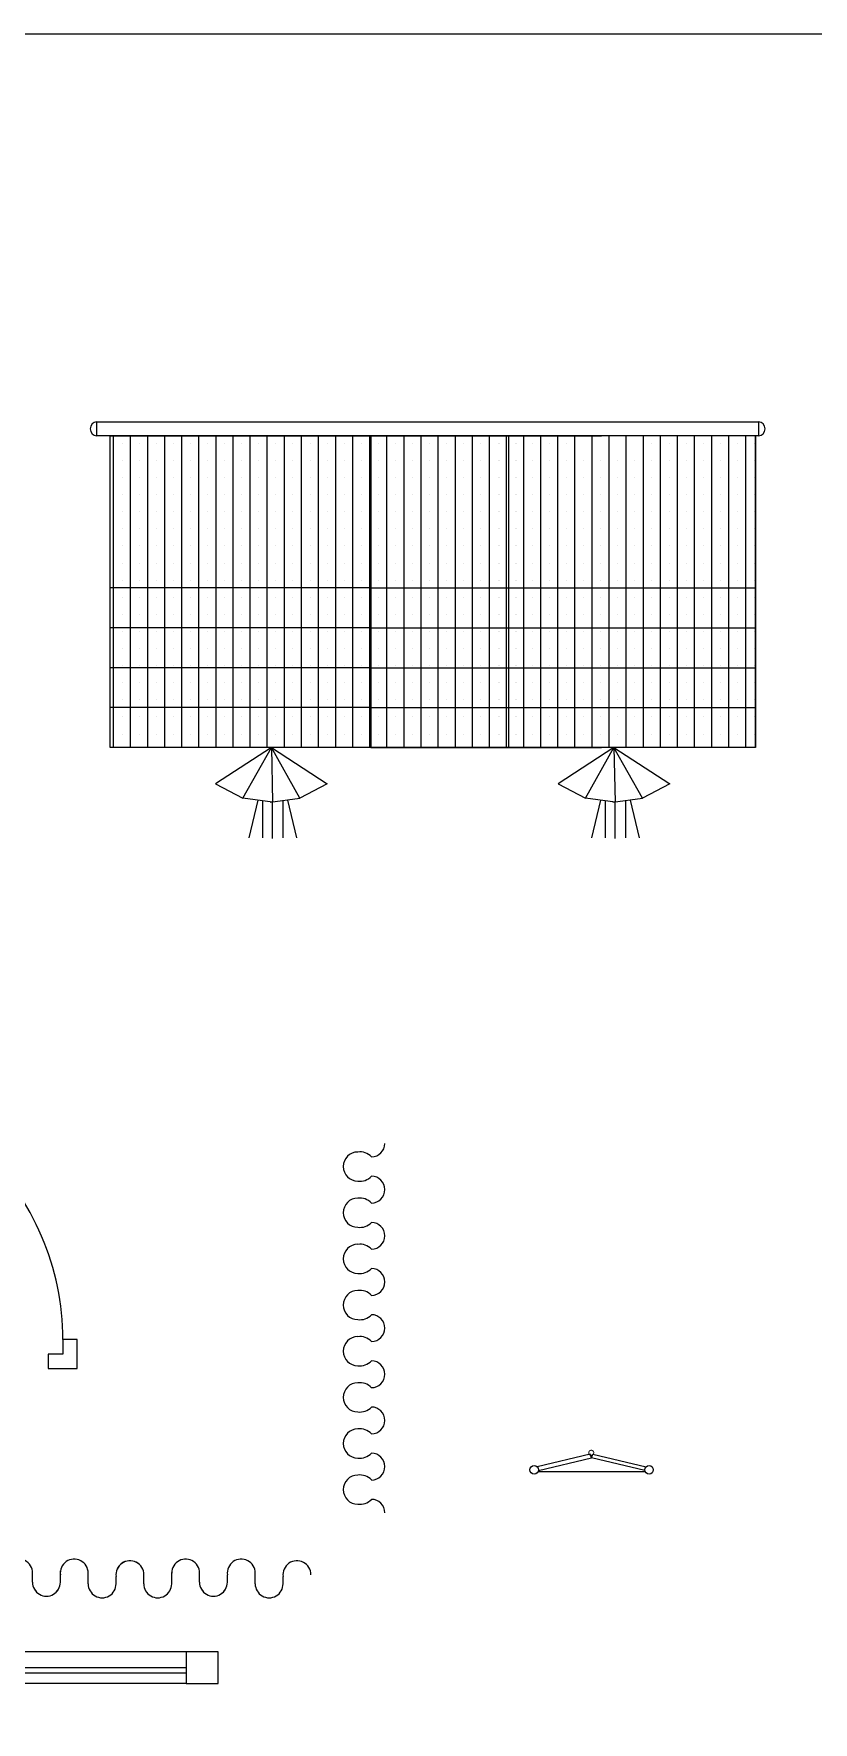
# Model space of a CAD drawing. Extents: x -42728 to 99010, y -18674 to 47645.
# Drawn here: x 41448 to 43402, y 12889 to 17122 of the extents above; entities that cross this region are included whole.
import ezdxf

# ---------------------------------------------------------------- set-up
doc = ezdxf.new("R2010")
doc.units = 0
doc.header["$LTSCALE"] = 100
doc.header["$MEASUREMENT"] = 0
doc.layers.get('0').update_dxf_attribs({"linetype": 'CONTINUOUS'})
for name, color, linetype in [('1', 1, 'CONTINUOUS'), ('2', 3, 'CONTINUOUS'), ('3', 4, 'CONTINUOUS'), ('9', 9, 'CONTINUOUS'), ('H_WALL1', 7, 'CONTINUOUS'), ('OBJ25', 2, 'CONTINUOUS'), ('PUB_TEXT', 7, 'CONTINUOUS'), ('WINDOW', 2, 'CONTINUOUS')]:
    doc.layers.add(name, color=color, linetype=linetype)

# ---------------------------------------------------------------- blocks, each defined once
blk = doc.blocks.new('A$C20C64A04')
at = {"layer": '3'}
for p, q in [((29.4, 1053), (281.8, 1192.5)), ((34.7, 1043.3), (287.1, 1182.9)), ((37.5, 1038.3), (289.9, 1177.8)), ((45.7, 1023.6), (298, 1163.1)), ((37.5, 976.4), (289.9, 836.8)), ((45.7, 991.1), (298, 851.5)), ((29.4, 961.7), (281.8, 822.1)), ((34.7, 971.3), (287.1, 831.8)), ((29.4, 650.1), (281.8, 789.6)), ((34.7, 640.4), (287.1, 780)), ((37.5, 635.4), (289.9, 774.9)), ((45.7, 620.7), (298, 760.2)), ((29.4, 558.7), (281.8, 419.2)), ((34.7, 568.4), (287.1, 428.8)), ((37.5, 573.4), (289.9, 433.9)), ((45.7, 588.1), (298, 448.6)), ((29.4, 247.1), (281.8, 386.7)), ((34.7, 237.5), (287.1, 377)), ((37.5, 232.4), (289.9, 372)), ((45.7, 217.7), (298, 357.3)), ((37.5, 170.5), (289.9, 31)), ((45.7, 185.2), (298, 45.7)), ((29.4, 155.8), (281.8, 16.3)), ((34.7, 165.4), (287.1, 25.9))]:
    blk.add_line(p, q, dxfattribs=at)
for points in [[(281.8, 1192.5), (298, 1163.1), (327.4, 1179.4), (311.2, 1208.8)], [(0, 1036.7), (16.3, 1007.3), (45.7, 1023.6), (29.4, 1053)], [(0, 977.9), (16.3, 1007.3), (45.7, 991.1), (29.4, 961.7)], [(281.8, 822.1), (298, 851.5), (327.4, 835.3), (311.2, 805.9)], [(281.8, 789.6), (298, 760.2), (327.4, 776.5), (311.2, 805.9)], [(0, 633.8), (16.3, 604.4), (45.7, 620.7), (29.4, 650.1)], [(0, 575), (16.3, 604.4), (45.7, 588.1), (29.4, 558.7)], [(281.8, 419.2), (298, 448.6), (327.4, 432.3), (311.2, 402.9)], [(281.8, 386.7), (298, 357.3), (327.4, 373.5), (311.2, 402.9)], [(0, 230.9), (16.3, 201.5), (45.7, 217.7), (29.4, 247.1)], [(0, 172.1), (16.3, 201.5), (45.7, 185.2), (29.4, 155.8)], [(281.8, 16.3), (298, 45.7), (327.4, 29.4), (311.2, 0)]]:
    blk.add_lwpolyline(points, close=True, dxfattribs=at)
at = {"layer": 'H_WALL1'}
for p, q in [((327.4, 1179.4), (311.2, 1208.8)), ((327.4, 835.3), (311.2, 805.9)), ((327.4, 776.5), (311.2, 805.9)), ((327.4, 432.3), (311.2, 402.9)), ((327.4, 373.5), (311.2, 402.9)), ((327.4, 29.4), (311.2, 0))]:
    blk.add_line(p, q, dxfattribs=at)
blk = doc.blocks.new('A$C5FB31CC2')
at = {"layer": '1'}
blk.add_blockref('A$C20C64A04', (0, 0), dxfattribs=at)
blk = doc.blocks.new('CL03')
at = {"color": 4}
for points, format in [([(-88.4, 101.2, -0.228467), (0, 57.5, 0.236796), (86.3, 16.6, 0.247264), (168.3, 62.1, -0.250079), (249.7, 106.8, -0.251736), (333.3, 63.1, 0.242822), (418.8, 16.6, 0.239006), (511.2, 60.9, -0.234363), (604.8, 106.8, -0.25209), (709.2, 50, 0.306121), (802, 11, 0.09103), (863.7, 35.4, -0.05718), (919, 61.8, -0.064949)], "xyb"), ([(-88.4, 43.7, -0.228467), (0, 0, 0.236796), (86.3, -40.9, 0.247264), (168.3, 4.6, -0.250079), (249.7, 49.3, -0.251736), (333.3, 5.6, 0.242822), (418.8, -40.9, 0.239006), (511.2, 3.4, -0.234363), (604.8, 49.3, -0.25209), (709.2, -7.5, 0.306121), (802, -46.6, 0.09103), (863.7, -22.1, -0.05718), (919, 4.3, -0.064949)], "xyb"), ([(919, 61.8, 0, 0, 0), (1090, 61.8, 0, 15, 0), (1034.8, 61.8, 15, 15, 0)], "xyseb"), ([(919, 4.3, 0, 0, 0), (1090, 4.3, 0, 15, 0), (1034.8, 4.3, 15, 15, 0)], "xyseb")]:
    blk.add_lwpolyline(points, format=format, dxfattribs=at)
blk = doc.blocks.new('A$C71B45F58')
at = {"layer": 'WINDOW', "color": 3, "xscale": -1}
blk.add_blockref('CL03', (1090, 46.6), dxfattribs=at)
blk = doc.blocks.new('A$C365F1C98')
at = {"layer": '3'}
blk.add_blockref('A$C71B45F58', (0, 0), dxfattribs=at)
blk = doc.blocks.new('M_A24LXR')
for p, q in [((-0.4552, 0.071), (-0.4552, 0.8883)), ((-0.4552, 0.8883), (-0.4098, 0.8883)), ((-0.4098, 0.8883), (-0.4098, 0.071)), ((-0.4552, 0.7975), (-0.4098, 0.7975)), ((-0.4936, 0.7527), (-0.4936, 0.578)), ((-0.3714, 0.7527), (-0.3714, 0.578)), ((-0.4552, 0.7067), (-0.4098, 0.7067)), ((-0.4552, 0.6159), (-0.4098, 0.6159)), ((-0.4552, 0.5251), (-0.4098, 0.5251)), ((-0.4552, 0.4343), (-0.4098, 0.4343)), ((-0.4552, 0.3435), (-0.4098, 0.3435)), ((-0.4552, 0.2527), (-0.4098, 0.2527)), ((-0.4552, 0.1619), (-0.4098, 0.1619)), ((-0.5006, 0.071), (-0.4552, 0.071)), ((-0.5006, -0.0198), (-0.5006, 0.071)), ((-0.4098, 0.071), (-0.4552, 0.071)), ((-0.4552, 0.071), (-0.4552, 0.0256)), ((0.4982, 0.071), (0.4528, 0.071)), ((0.4528, 0.071), (0.4528, 0.0256)), ((0.4982, -0.0198), (0.4982, 0.071)), ((-0.4552, 0.0256), (-0.4098, 0.0256)), ((-0.4098, 0.0256), (-0.4098, -0.0198)), ((0.4528, 0.0256), (0.4074, 0.0256)), ((0.4074, 0.0256), (0.4074, -0.0198)), ((-0.5006, -0.0198), (-0.5006, -0.0198)), ((-0.4098, -0.0198), (-0.5006, -0.0198)), ((0.4074, -0.0198), (0.4982, -0.0198)), ((0.4982, -0.0198), (0.4982, -0.0198))]:
    blk.add_line(p, q)
blk.add_arc((-0.3644, 0.0723), 0.8172, 359.9115, 93.1848)
blk = doc.blocks.new('A$C08890BB8')
at = {"layer": '2'}
for centre, radius, start, end in [((36.5, 867.9), 36.5, 90, 180), ((41.8, 864.8), 39.9, 43.3218, 97.6086), ((70.8, 925.8), 33.6, 270, 0), ((36.5, 867.9), 36.5, 180, 270), ((41.8, 871), 39.9, 262.3914, 316.6782), ((70.8, 810.1), 33.6, 0, 90), ((70.8, 810.1), 33.6, 270, 0), ((36.5, 752.2), 36.5, 90, 180), ((41.8, 749.1), 39.9, 43.3218, 97.6086), ((36.5, 752.2), 36.5, 180, 270), ((41.8, 755.3), 39.9, 262.3914, 316.6782), ((70.8, 694.3), 33.6, 0, 90), ((70.8, 694.3), 33.6, 270, 0), ((36.5, 636.5), 36.5, 90, 180), ((36.5, 636.5), 36.5, 180, 270), ((41.8, 633.4), 39.9, 43.3218, 97.6086), ((41.8, 639.6), 39.9, 262.3914, 316.6782), ((70.8, 578.6), 33.6, 0, 90), ((36.5, 520.7), 36.5, 90, 180), ((41.8, 517.7), 39.9, 43.3218, 97.6086), ((70.8, 578.6), 33.6, 270, 0), ((36.5, 520.7), 36.5, 180, 270), ((41.8, 523.8), 39.9, 262.3914, 316.6782), ((70.8, 462.9), 33.6, 0, 90), ((36.5, 405), 36.5, 90, 180), ((41.8, 401.9), 39.9, 43.3218, 97.6086), ((70.8, 462.9), 33.6, 270, 0), ((36.5, 405), 36.5, 180, 270), ((41.8, 408.1), 39.9, 262.3914, 316.6782), ((70.8, 347.2), 33.6, 0, 90), ((70.8, 347.2), 33.6, 270, 0), ((36.5, 289.3), 36.5, 90, 180), ((41.8, 286.2), 39.9, 43.3218, 97.6086), ((36.5, 289.3), 36.5, 180, 270), ((41.8, 292.4), 39.9, 262.3914, 316.6782), ((70.8, 231.4), 33.6, 0, 90), ((70.8, 231.4), 33.6, 270, 0), ((36.5, 173.6), 36.5, 90, 180), ((36.5, 173.6), 36.5, 180, 270), ((41.8, 170.5), 39.9, 43.3218, 97.6086), ((41.8, 176.7), 39.9, 262.3914, 316.6782), ((70.8, 115.7), 33.6, 0, 90), ((36.5, 57.9), 36.5, 90, 180), ((41.8, 54.8), 39.9, 43.3218, 97.6086), ((70.8, 115.7), 33.6, 270, 0), ((36.5, 57.9), 36.5, 180, 270), ((41.8, 61), 39.9, 262.3914, 316.6782), ((70.8, 0), 33.6, 0, 90)]:
    blk.add_arc(centre, radius, start, end, dxfattribs=at)
blk = doc.blocks.new('A$C38BB38B4')
at = {"layer": '1'}
blk.add_blockref('A$C08890BB8', (0, 0), dxfattribs=at)
blk = doc.blocks.new('M01')
at = {"layer": '3'}
for p, q in [((80, 0), (766.6, 0)), ((3120.5, 0), (2433.9, 0)), ((80, -40), (766.6, -40)), ((3120.5, -40), (2433.9, -40)), ((80, -53.8), (766.6, -53.8)), ((80, -80), (766.6, -80)), ((3120.5, -53.8), (2433.9, -53.8)), ((3120.5, -80), (2433.9, -80)), ((849.2, -96.7), (1535.7, -96.7)), ((2367.5, -96.7), (1680.9, -96.7)), ((849.2, -136.7), (1535.7, -136.7)), ((849.2, -150.5), (1535.7, -150.5)), ((2367.5, -136.7), (1680.9, -136.7)), ((2367.5, -150.5), (1680.9, -150.5)), ((849.2, -176.7), (1535.7, -176.7)), ((2367.5, -176.7), (1680.9, -176.7))]:
    blk.add_line(p, q, dxfattribs=at)
for points in [[(0, -80), (0, 0), (80, 0), (80, -80)], [(766.6, -80), (766.6, 0), (846.6, 0), (846.6, -80)], [(2433.9, -80), (2433.9, 0), (2353.9, 0), (2353.9, -80)], [(3200.5, -80), (3200.5, 0), (3120.5, 0), (3120.5, -80)], [(769.2, -176.7), (769.2, -96.7), (849.2, -96.7), (849.2, -176.7)], [(1535.7, -176.7), (1535.7, -96.7), (1615.7, -96.7), (1615.7, -176.7)], [(1680.9, -176.7), (1680.9, -96.7), (1600.9, -96.7), (1600.9, -176.7)], [(2447.5, -176.7), (2447.5, -96.7), (2367.5, -96.7), (2367.5, -176.7)]]:
    blk.add_lwpolyline(points, close=True, dxfattribs=at)
at = {"layer": 'H_WALL1'}
for p, q in [((846.6, 0), (846.6, -80)), ((2353.9, 0), (2353.9, -80)), ((1600.9, -96.7), (1600.9, -176.7)), ((1615.7, -96.7), (1615.7, -176.7))]:
    blk.add_line(p, q, dxfattribs=at)
blk = doc.blocks.new('A$C470D3027')
at = {"layer": '1'}
blk.add_blockref('M01', (0, 176.7), dxfattribs=at)
blk = doc.blocks.new('WA')
at = {"layer": 'OBJ25'}
for p, q in [((69.7, 0.9), (69.7, 22.8)), ((69.7, 0.9), (69.7, 22.8)), ((70, 0), (70, 18.3)), ((70, 0), (70, 18.3)), ((139.4, 0), (139.4, 18.3)), ((139.4, 0), (139.4, 18.3)), ((139.7, 0.9), (139.7, 22.8)), ((139.7, 0.9), (139.7, 22.8)), ((209.4, 0), (209.4, 28.8)), ((209.4, 0), (209.4, 28.8)), ((279.1, 4.2), (279.1, 22.4)), ((279.1, 4.2), (279.1, 22.4)), ((349.1, 4.1), (349.1, 32.9)), ((349.1, 4.1), (349.1, 32.9)), ((349.1, 4.2), (349.1, 22.4)), ((349.1, 4.2), (349.1, 22.4)), ((418.8, 0), (418.8, 28.8)), ((418.8, 0), (418.8, 28.8)), ((488.8, 0), (488.8, 18.3)), ((488.8, 0), (488.8, 18.3)), ((558.2, 0), (558.2, 18.3)), ((558.2, 0), (558.2, 18.3)), ((628.2, 0), (628.2, 28.8)), ((628.2, 0), (628.2, 28.8)), ((697.9, 4.1), (697.9, 32.9)), ((697.9, 4.1), (697.9, 32.9)), ((697.9, 4.2), (697.9, 22.4)), ((697.9, 4.2), (697.9, 22.4)), ((767.9, 4.2), (767.9, 22.4)), ((767.9, 4.2), (767.9, 22.4)), ((837.6, 0), (837.6, 28.8)), ((837.6, 0), (837.6, 28.8)), ((907.3, 0.9), (907.3, 22.8)), ((907.3, 0.9), (907.3, 22.8)), ((907.6, 0), (907.6, 18.3)), ((907.6, 0), (907.6, 18.3)), ((977, 0), (977, 18.3)), ((977, 0), (977, 18.3)), ((977.3, 0.9), (977.3, 22.8)), ((977.3, 0.9), (977.3, 22.8)), ((1047, 0), (1047, 28.8)), ((1047, 0), (1047, 28.8)), ((1116.7, 4.2), (1116.7, 22.4)), ((1116.7, 4.2), (1116.7, 22.4)), ((1186.7, 4.1), (1186.7, 32.9)), ((1186.7, 4.1), (1186.7, 32.9)), ((1186.7, 4.2), (1186.7, 22.4)), ((1186.7, 4.2), (1186.7, 22.4)), ((1256.3, 0), (1256.3, 28.8)), ((1256.3, 0), (1256.3, 28.8)), ((1326.3, 0), (1326.3, 18.3)), ((1326.3, 0), (1326.3, 18.3)), ((1395.7, 0), (1395.7, 18.3)), ((1395.7, 0), (1395.7, 18.3)), ((1465.7, 0), (1465.7, 28.8)), ((1465.7, 0), (1465.7, 28.8)), ((1535.4, 4.1), (1535.4, 32.9)), ((1535.4, 4.1), (1535.4, 32.9)), ((1535.4, 4.2), (1535.4, 22.4)), ((1535.4, 4.2), (1535.4, 22.4)), ((1605.4, 4.2), (1605.4, 22.4)), ((1605.4, 4.2), (1605.4, 22.4)), ((1675.1, 0), (1675.1, 28.8)), ((1675.1, 0), (1675.1, 28.8)), ((1744.8, 0.9), (1744.8, 22.8)), ((1744.8, 0.9), (1744.8, 22.8)), ((1745.1, 0), (1745.1, 18.3)), ((1745.1, 0), (1745.1, 18.3)), ((1814.5, 0), (1814.5, 18.3)), ((1814.5, 0), (1814.5, 18.3)), ((1814.8, 0.9), (1814.8, 22.8)), ((1814.8, 0.9), (1814.8, 22.8)), ((1884.5, 0), (1884.5, 28.8)), ((1884.5, 0), (1884.5, 28.8)), ((1954.2, 4.2), (1954.2, 22.4)), ((1954.2, 4.2), (1954.2, 22.4)), ((2024.2, 4.1), (2024.2, 32.9)), ((2024.2, 4.1), (2024.2, 32.9)), ((2024.2, 4.2), (2024.2, 22.4)), ((2024.2, 4.2), (2024.2, 22.4)), ((2093.9, 0), (2093.9, 28.8)), ((2093.9, 0), (2093.9, 28.8)), ((2163.9, 0), (2163.9, 18.3)), ((2163.9, 0), (2163.9, 18.3)), ((2233.3, 0), (2233.3, 18.3)), ((2233.3, 0), (2233.3, 18.3)), ((2303.3, 0), (2303.3, 28.8)), ((2303.3, 0), (2303.3, 28.8)), ((2373, 4.1), (2373, 32.9)), ((2373, 4.1), (2373, 32.9)), ((2373, 4.2), (2373, 22.4)), ((2373, 4.2), (2373, 22.4)), ((2443, 4.2), (2443, 22.4)), ((2443, 4.2), (2443, 22.4)), ((2512.7, 0), (2512.7, 28.8)), ((2512.7, 0), (2512.7, 28.8)), ((2582.7, 0), (2582.7, 18.3)), ((2582.7, 0), (2582.7, 18.3))]:
    blk.add_line(p, q, dxfattribs=at)
for centre, start, end in [((104.7, 22.8), 352.5098, 180.0762), ((104.7, 22.8), 359.9238, 187.4902), ((104.7, 22.8), 352.5098, 180.0762), ((104.7, 22.8), 359.9238, 187.4902), ((244.4, 26.9), 352.5098, 180.0762), ((244.4, 26.9), 352.5098, 180.0762), ((383.8, 26.9), 359.9238, 187.4902), ((383.8, 26.9), 359.9238, 187.4902), ((523.5, 22.8), 359.9238, 187.4902), ((523.5, 22.8), 352.5098, 180.0762), ((523.5, 22.8), 359.9238, 187.4902), ((523.5, 22.8), 352.5098, 180.0762), ((663.2, 26.9), 352.5098, 180.0762), ((663.2, 26.9), 352.5098, 180.0762), ((802.6, 26.9), 359.9238, 187.4902), ((802.6, 26.9), 359.9238, 187.4902), ((942.3, 22.8), 352.5098, 180.0762), ((942.3, 22.8), 359.9238, 187.4902), ((942.3, 22.8), 352.5098, 180.0762), ((942.3, 22.8), 359.9238, 187.4902), ((1081.9, 26.9), 352.5098, 180.0762), ((1081.9, 26.9), 352.5098, 180.0762), ((1221.4, 26.9), 359.9238, 187.4902), ((1221.4, 26.9), 359.9238, 187.4902), ((1361, 22.8), 359.9238, 187.4902), ((1361, 22.8), 352.5098, 180.0762), ((1361, 22.8), 359.9238, 187.4902), ((1361, 22.8), 352.5098, 180.0762), ((1500.7, 26.9), 352.5098, 180.0762), ((1500.7, 26.9), 352.5098, 180.0762), ((1640.1, 26.9), 359.9238, 187.4902), ((1640.1, 26.9), 359.9238, 187.4902), ((1779.8, 22.8), 352.5098, 180.0762), ((1779.8, 22.8), 359.9238, 187.4902), ((1779.8, 22.8), 352.5098, 180.0762), ((1779.8, 22.8), 359.9238, 187.4902), ((1919.5, 26.9), 352.5098, 180.0762), ((1919.5, 26.9), 352.5098, 180.0762), ((2058.9, 26.9), 359.9238, 187.4902), ((2058.9, 26.9), 359.9238, 187.4902), ((2198.6, 22.8), 359.9238, 187.4902), ((2198.6, 22.8), 352.5098, 180.0762), ((2198.6, 22.8), 359.9238, 187.4902), ((2198.6, 22.8), 352.5098, 180.0762), ((2338.3, 26.9), 352.5098, 180.0762), ((2338.3, 26.9), 352.5098, 180.0762), ((2477.7, 26.9), 359.9238, 187.4902), ((2477.7, 26.9), 359.9238, 187.4902), ((2617.4, 22.8), 359.9238, 187.4902), ((2617.4, 22.8), 359.9238, 187.4902), ((35, 0), 179.9997, 0.0716), ((35, 0), 179.9997, 0.0716), ((174.4, 0), 179.9284, 0.0003), ((174.4, 0), 179.9284, 0.0003), ((314.1, 4.1), 179.9284, 0.0003), ((314.1, 4.1), 179.9997, 0.0716), ((314.1, 4.1), 179.9284, 0.0003), ((314.1, 4.1), 179.9997, 0.0716), ((453.8, 0), 179.9997, 0.0716), ((453.8, 0), 179.9997, 0.0716), ((593.2, 0), 179.9284, 0.0003), ((593.2, 0), 179.9284, 0.0003), ((732.9, 4.1), 179.9284, 0.0003), ((732.9, 4.1), 179.9997, 0.0716), ((732.9, 4.1), 179.9284, 0.0003), ((732.9, 4.1), 179.9997, 0.0716), ((872.6, 0), 179.9997, 0.0716), ((872.6, 0), 179.9997, 0.0716), ((1012, 0), 179.9284, 0.0003), ((1012, 0), 179.9284, 0.0003), ((1151.7, 4.1), 179.9284, 0.0003), ((1151.7, 4.1), 179.9997, 0.0716), ((1151.7, 4.1), 179.9284, 0.0003), ((1151.7, 4.1), 179.9997, 0.0716), ((1291.3, 0), 179.9997, 0.0716), ((1291.3, 0), 179.9997, 0.0716), ((1430.7, 0), 179.9284, 0.0003), ((1430.7, 0), 179.9284, 0.0003), ((1570.4, 4.1), 179.9284, 0.0003), ((1570.4, 4.1), 179.9997, 0.0716), ((1570.4, 4.1), 179.9284, 0.0003), ((1570.4, 4.1), 179.9997, 0.0716), ((1710.1, 0), 179.9997, 0.0716), ((1710.1, 0), 179.9997, 0.0716), ((1849.5, 0), 179.9284, 0.0003), ((1849.5, 0), 179.9284, 0.0003), ((1989.2, 4.1), 179.9284, 0.0003), ((1989.2, 4.1), 179.9997, 0.0716), ((1989.2, 4.1), 179.9284, 0.0003), ((1989.2, 4.1), 179.9997, 0.0716), ((2128.9, 0), 179.9997, 0.0716), ((2128.9, 0), 179.9997, 0.0716), ((2268.3, 0), 179.9284, 0.0003), ((2268.3, 0), 179.9284, 0.0003), ((2408, 4.1), 179.9284, 0.0003), ((2408, 4.1), 179.9997, 0.0716), ((2408, 4.1), 179.9284, 0.0003), ((2408, 4.1), 179.9997, 0.0716), ((2547.7, 0), 179.9997, 0.0716), ((2547.7, 0), 179.9997, 0.0716)]:
    blk.add_arc(centre, 35, start, end, dxfattribs=at)
blk = doc.blocks.new('A$C1F2E2290')
blk.add_blockref('WA', (0, 35))
blk = doc.blocks.new('A$C69A378B2')
at = {"layer": '3'}
for p, q in [((766.6, 80), (80, 80)), ((80, 0), (80, 80)), ((800, 80), (800, 0)), ((720, 40), (80, 40)), ((720, 26.2), (80, 26.2)), ((766.6, 0), (80, 0))]:
    blk.add_line(p, q, dxfattribs=at)
for points in [[(80, 0), (80, 80), (0, 80), (0, 0)], [(800, 0), (800, 80), (720, 80), (720, 0)]]:
    blk.add_lwpolyline(points, close=True, dxfattribs=at)
blk = doc.blocks.new('A$C7E8B5461')
at = {"layer": '9'}
for p in [(690, 90), (0, 0)]:
    blk.add_blockref('A$C69A378B2', p, dxfattribs=at)
blk = doc.blocks.new('A$C12A01FCE')
at = {"layer": '1', "color": 4}
blk.add_line((20.4, 6.3), (288.9, 6.3), dxfattribs=at)
for points in [[(21.2, 8.8), (154.7, 40.5), (151.2, 49.9), (18.2, 18.3)], [(288.1, 8.8), (154.7, 40.5), (158.1, 49.9), (291.1, 18.3)]]:
    blk.add_lwpolyline(points, dxfattribs=at)
at = {"layer": '1', "color": 4, "const_width": 2.5}
blk.add_lwpolyline([(147.5, 53.3, 1), (160, 53.3, 1)], format="xyb", close=True, dxfattribs=at)
at = {"layer": '1', "color": 4}
for centre in [(10.7, 10.7), (298.6, 10.7)]:
    blk.add_circle(centre, 10.7, dxfattribs=at)
blk = doc.blocks.new('A$C43FA19C1')
at = {"layer": 'PUB_TEXT', "color": 3}
for name, p in [('A$C7E8B5461', (875.5, 552.8)), ('A$C12A01FCE', (3982.5, 622.3))]:
    blk.add_blockref(name, p, dxfattribs=at)
at = {"layer": 'WINDOW', "color": 3}
for name, p in [('A$C365F1C98', (1152.6, 1866.6)), ('A$C5FB31CC2', (418.5, 680.8)), ('A$C38BB38B4', (3514.3, 525.2)), ('A$C1F2E2290', (780.8, 312)), ('A$C470D3027', (0, 0))]:
    blk.add_blockref(name, p, dxfattribs=at)
at = {"layer": 'WINDOW', "rotation": 180}
for p, xscale, yscale, zscale in [((2448.7, 902.5), -800.1504000000001, -800.1504000000001, 800.1504000000001), ((1448.7, 900.5), -699.5011890250139, -699.5011890250139, 699.5011890250139)]:
    blk.add_blockref('M_A24LXR', p, dxfattribs=dict(at, xscale=xscale, yscale=yscale, zscale=zscale))
blk = doc.blocks.new('A$C65FC6DEF')
for p, q in [((50.3, 228), (50.3, 1009)), ((50.3, 228), (50.3, 1009)), ((50.3, 1009), (1282.6, 1009)), ((703.4, 1009), (703.4, 228)), ((1049.4, 1009), (1049.4, 228)), ((1668.4, 228), (1668.4, 1009)), ((1668.4, 1009), (1668.4, 228)), ((703.4, 628), (50.3, 628)), ((703.4, 628), (1668.4, 628)), ((703.4, 528), (50.3, 528)), ((703.4, 528), (1668.4, 528)), ((703.4, 428), (50.3, 428)), ((703.4, 428), (1668.4, 428)), ((703.4, 328), (50.3, 328)), ((703.4, 328), (1668.4, 328)), ((1668.4, 228), (50.3, 228)), ((703.4, 228), (50.3, 228)), ((454.3, 228), (314, 136.7)), ((382.5, 100.9), (454.3, 228)), ((454.3, 228), (594.5, 136.7)), ((526, 100.9), (454.3, 228)), ((454.3, 228), (457, 91.1)), ((703.4, 228), (1282.6, 228)), ((1313.5, 228), (1173.3, 136.7)), ((1241.8, 100.9), (1313.5, 228)), ((1313.5, 228), (1316.2, 91.1)), ((1385.3, 100.9), (1313.5, 228)), ((1313.5, 228), (1453.7, 136.7)), ((314, 136.7), (382.5, 100.9)), ((594.5, 136.7), (526, 100.9)), ((1173.3, 136.7), (1241.8, 100.9)), ((1453.7, 136.7), (1385.3, 100.9)), ((457, 91.1), (382.5, 100.9)), ((420.8, 95.5), (397.5, 1.5)), ((432.3, 93.3), (432.3, 1.5)), ((451.5, 91.1), (526, 100.9)), ((456.7, 91.8), (456.6, 0)), ((483, 93.3), (483, 1.5)), ((494.5, 95.5), (517.8, 1.5)), ((1316.2, 91.1), (1241.8, 100.9)), ((1280, 95.5), (1256.8, 1.5)), ((1291.6, 93.3), (1291.5, 1.5)), ((1310.8, 91.1), (1385.3, 100.9)), ((1315.9, 91.8), (1315.9, 0)), ((1342.2, 93.3), (1342.3, 1.5)), ((1353.8, 95.5), (1377, 1.5))]:
    blk.add_line(p, q)
at = {"color": 6}
for p, q in [((58.5, 228), (58.5, 1009)), ((79.9, 990.3), (79.9, 990.3)), ((101.3, 228), (101.3, 1009)), ((122.7, 990.3), (122.7, 990.3)), ((144.2, 228), (144.2, 1009)), ((165.6, 990.3), (165.6, 990.3)), ((187, 228), (187, 1009)), ((208.5, 990.3), (208.5, 990.3)), ((229.9, 228), (229.9, 1009)), ((251.3, 990.3), (251.3, 990.3)), ((272.8, 228), (272.8, 1009)), ((294.2, 990.3), (294.2, 990.3)), ((315.6, 228), (315.6, 1009)), ((337.1, 990.3), (337.1, 990.3)), ((358.5, 228), (358.5, 1009)), ((379.9, 990.3), (379.9, 990.3)), ((401.4, 228), (401.4, 1009)), ((422.8, 990.3), (422.8, 990.3)), ((444.2, 228), (444.2, 1009)), ((465.6, 990.3), (465.6, 990.3)), ((487.1, 228), (487.1, 1009)), ((508.5, 990.3), (508.5, 990.3)), ((529.9, 228), (529.9, 1009)), ((551.4, 990.3), (551.4, 990.3)), ((572.8, 228), (572.8, 1009)), ((594.2, 990.3), (594.2, 990.3)), ((615.7, 228), (615.7, 1009)), ((637.1, 990.3), (637.1, 990.3)), ((658.5, 228), (658.5, 1009)), ((680, 990.3), (680, 990.3)), ((701.4, 228), (701.4, 1009)), ((722.8, 990.3), (722.8, 990.3)), ((744.3, 228), (744.3, 1009)), ((765.7, 990.3), (765.7, 990.3)), ((787.1, 228), (787.1, 1009)), ((808.5, 990.3), (808.5, 990.3)), ((830, 228), (830, 1009)), ((851.4, 990.3), (851.4, 990.3)), ((872.8, 228), (872.8, 1009)), ((894.3, 990.3), (894.3, 990.3)), ((915.7, 228), (915.7, 1009)), ((937.1, 990.3), (937.1, 990.3)), ((958.6, 228), (958.6, 1009)), ((980, 990.3), (980, 990.3)), ((1001.4, 228), (1001.4, 1009)), ((1022.9, 990.3), (1022.9, 990.3)), ((1025.9, 990.3), (1025.9, 990.3)), ((1044.3, 228), (1044.3, 1009)), ((1065.7, 990.3), (1065.7, 990.3)), ((1068.8, 990.3), (1068.8, 990.3)), ((1087.2, 228), (1087.2, 1009)), ((1108.6, 990.3), (1108.6, 990.3)), ((1130, 228), (1130, 1009)), ((1151.4, 990.3), (1151.4, 990.3)), ((1172.9, 228), (1172.9, 1009)), ((1194.3, 990.3), (1194.3, 990.3)), ((1215.7, 228), (1215.7, 1009)), ((1258.6, 228), (1258.6, 1009)), ((1301.5, 228), (1301.5, 1009)), ((1344.3, 228), (1344.3, 1009)), ((1387.2, 228), (1387.2, 1009)), ((1408.6, 990.3), (1408.6, 990.3)), ((1430.1, 228), (1430.1, 1009)), ((1451.5, 990.3), (1451.5, 990.3)), ((1472.9, 228), (1472.9, 1009)), ((1494.3, 990.3), (1494.3, 990.3)), ((1515.8, 228), (1515.8, 1009)), ((1537.2, 990.3), (1537.2, 990.3)), ((1558.6, 228), (1558.6, 1009)), ((1580.1, 990.3), (1580.1, 990.3)), ((1601.5, 228), (1601.5, 1009)), ((1622.9, 990.3), (1622.9, 990.3)), ((1644.4, 228), (1644.4, 1009)), ((1665.8, 990.3), (1665.8, 990.3)), ((79.9, 947.5), (79.9, 947.5)), ((122.7, 947.5), (122.7, 947.5)), ((165.6, 947.5), (165.6, 947.5)), ((208.5, 947.5), (208.5, 947.5)), ((251.3, 947.5), (251.3, 947.5)), ((294.2, 947.5), (294.2, 947.5)), ((337.1, 947.5), (337.1, 947.5)), ((379.9, 947.5), (379.9, 947.5)), ((422.8, 947.5), (422.8, 947.5)), ((465.6, 947.5), (465.6, 947.5)), ((508.5, 947.5), (508.5, 947.5)), ((551.4, 947.5), (551.4, 947.5)), ((594.2, 947.5), (594.2, 947.5)), ((637.1, 947.5), (637.1, 947.5)), ((680, 947.5), (680, 947.5)), ((722.8, 947.5), (722.8, 947.5)), ((765.7, 947.5), (765.7, 947.5)), ((808.5, 947.5), (808.5, 947.5)), ((851.4, 947.5), (851.4, 947.5)), ((894.3, 947.5), (894.3, 947.5)), ((937.1, 947.5), (937.1, 947.5)), ((980, 947.5), (980, 947.5)), ((1022.9, 947.5), (1022.9, 947.5)), ((1025.9, 947.5), (1025.9, 947.5)), ((1065.7, 947.5), (1065.7, 947.5)), ((1068.8, 947.5), (1068.8, 947.5)), ((1108.6, 947.5), (1108.6, 947.5)), ((1151.4, 947.5), (1151.4, 947.5)), ((1194.3, 947.5), (1194.3, 947.5)), ((1237.2, 947.5), (1237.2, 947.5)), ((1280, 947.5), (1280, 947.5)), ((1280, 947.5), (1280, 947.5)), ((1322.9, 947.5), (1322.9, 947.5)), ((1365.8, 947.5), (1365.8, 947.5)), ((1408.6, 947.5), (1408.6, 947.5)), ((1451.5, 947.5), (1451.5, 947.5)), ((1494.3, 947.5), (1494.3, 947.5)), ((1537.2, 947.5), (1537.2, 947.5)), ((1580.1, 947.5), (1580.1, 947.5)), ((1622.9, 947.5), (1622.9, 947.5)), ((1665.8, 947.5), (1665.8, 947.5)), ((79.9, 904.6), (79.9, 904.6)), ((122.7, 904.6), (122.7, 904.6)), ((165.6, 904.6), (165.6, 904.6)), ((208.5, 904.6), (208.5, 904.6)), ((251.3, 904.6), (251.3, 904.6)), ((294.2, 904.6), (294.2, 904.6)), ((337.1, 904.6), (337.1, 904.6)), ((379.9, 904.6), (379.9, 904.6)), ((422.8, 904.6), (422.8, 904.6)), ((465.6, 904.6), (465.6, 904.6)), ((508.5, 904.6), (508.5, 904.6)), ((551.4, 904.6), (551.4, 904.6)), ((594.2, 904.6), (594.2, 904.6)), ((637.1, 904.6), (637.1, 904.6)), ((680, 904.6), (680, 904.6)), ((722.8, 904.6), (722.8, 904.6)), ((765.7, 904.6), (765.7, 904.6)), ((808.5, 904.6), (808.5, 904.6)), ((851.4, 904.6), (851.4, 904.6)), ((894.3, 904.6), (894.3, 904.6)), ((937.1, 904.6), (937.1, 904.6)), ((980, 904.6), (980, 904.6)), ((1022.9, 904.6), (1022.9, 904.6)), ((1025.9, 904.6), (1025.9, 904.6)), ((1065.7, 904.6), (1065.7, 904.6)), ((1068.8, 904.6), (1068.8, 904.6)), ((1108.6, 904.6), (1108.6, 904.6)), ((1151.4, 904.6), (1151.4, 904.6)), ((1194.3, 904.6), (1194.3, 904.6)), ((1237.2, 904.6), (1237.2, 904.6)), ((1280, 904.6), (1280, 904.6)), ((1280, 904.6), (1280, 904.6)), ((1322.9, 904.6), (1322.9, 904.6)), ((1365.8, 904.6), (1365.8, 904.6)), ((1408.6, 904.6), (1408.6, 904.6)), ((1451.5, 904.6), (1451.5, 904.6)), ((1494.3, 904.6), (1494.3, 904.6)), ((1537.2, 904.6), (1537.2, 904.6)), ((1580.1, 904.6), (1580.1, 904.6)), ((1622.9, 904.6), (1622.9, 904.6)), ((1665.8, 904.6), (1665.8, 904.6)), ((79.9, 861.8), (79.9, 861.8)), ((122.7, 861.8), (122.7, 861.8)), ((165.6, 861.8), (165.6, 861.8)), ((208.5, 861.8), (208.5, 861.8)), ((251.3, 861.8), (251.3, 861.8)), ((294.2, 861.8), (294.2, 861.8)), ((337.1, 861.8), (337.1, 861.8)), ((379.9, 861.8), (379.9, 861.8)), ((422.8, 861.8), (422.8, 861.8)), ((465.6, 861.8), (465.6, 861.8)), ((508.5, 861.8), (508.5, 861.8)), ((551.4, 861.8), (551.4, 861.8)), ((594.2, 861.8), (594.2, 861.8)), ((637.1, 861.8), (637.1, 861.8)), ((680, 861.8), (680, 861.8)), ((722.8, 861.8), (722.8, 861.8)), ((765.7, 861.8), (765.7, 861.8)), ((808.5, 861.8), (808.5, 861.8)), ((851.4, 861.8), (851.4, 861.8)), ((894.3, 861.8), (894.3, 861.8)), ((937.1, 861.8), (937.1, 861.8)), ((980, 861.8), (980, 861.8)), ((1022.9, 861.8), (1022.9, 861.8)), ((1025.9, 861.8), (1025.9, 861.8)), ((1065.7, 861.8), (1065.7, 861.8)), ((1068.8, 861.8), (1068.8, 861.8)), ((1108.6, 861.8), (1108.6, 861.8)), ((1151.4, 861.8), (1151.4, 861.8)), ((1194.3, 861.8), (1194.3, 861.8)), ((1237.2, 861.8), (1237.2, 861.8)), ((1280, 861.8), (1280, 861.8)), ((1280, 861.8), (1280, 861.8)), ((1322.9, 861.8), (1322.9, 861.8)), ((1365.8, 861.8), (1365.8, 861.8)), ((1408.6, 861.8), (1408.6, 861.8)), ((1451.5, 861.8), (1451.5, 861.8)), ((1494.3, 861.8), (1494.3, 861.8)), ((1537.2, 861.8), (1537.2, 861.8)), ((1580.1, 861.8), (1580.1, 861.8)), ((1622.9, 861.8), (1622.9, 861.8)), ((1665.8, 861.8), (1665.8, 861.8)), ((79.9, 818.9), (79.9, 818.9)), ((122.7, 818.9), (122.7, 818.9)), ((165.6, 818.9), (165.6, 818.9)), ((208.5, 818.9), (208.5, 818.9)), ((251.3, 818.9), (251.3, 818.9)), ((294.2, 818.9), (294.2, 818.9)), ((337.1, 818.9), (337.1, 818.9)), ((379.9, 818.9), (379.9, 818.9)), ((422.8, 818.9), (422.8, 818.9)), ((465.6, 818.9), (465.6, 818.9)), ((508.5, 818.9), (508.5, 818.9)), ((551.4, 818.9), (551.4, 818.9)), ((594.2, 818.9), (594.2, 818.9)), ((637.1, 818.9), (637.1, 818.9)), ((680, 818.9), (680, 818.9)), ((722.8, 818.9), (722.8, 818.9)), ((765.7, 818.9), (765.7, 818.9)), ((808.5, 818.9), (808.5, 818.9)), ((851.4, 818.9), (851.4, 818.9)), ((894.3, 818.9), (894.3, 818.9)), ((937.1, 818.9), (937.1, 818.9)), ((980, 818.9), (980, 818.9)), ((1022.9, 818.9), (1022.9, 818.9)), ((1025.9, 818.9), (1025.9, 818.9)), ((1065.7, 818.9), (1065.7, 818.9)), ((1068.8, 818.9), (1068.8, 818.9)), ((1108.6, 818.9), (1108.6, 818.9)), ((1151.4, 818.9), (1151.4, 818.9)), ((1194.3, 818.9), (1194.3, 818.9)), ((1237.2, 818.9), (1237.2, 818.9)), ((1280, 818.9), (1280, 818.9)), ((1280, 818.9), (1280, 818.9)), ((1322.9, 818.9), (1322.9, 818.9)), ((1365.8, 818.9), (1365.8, 818.9)), ((1408.6, 818.9), (1408.6, 818.9)), ((1451.5, 818.9), (1451.5, 818.9)), ((1494.3, 818.9), (1494.3, 818.9)), ((1537.2, 818.9), (1537.2, 818.9)), ((1580.1, 818.9), (1580.1, 818.9)), ((1622.9, 818.9), (1622.9, 818.9)), ((1665.8, 818.9), (1665.8, 818.9)), ((79.9, 776), (79.9, 776)), ((122.7, 776), (122.7, 776)), ((165.6, 776), (165.6, 776)), ((208.5, 776), (208.5, 776)), ((251.3, 776), (251.3, 776)), ((294.2, 776), (294.2, 776)), ((337.1, 776), (337.1, 776)), ((379.9, 776), (379.9, 776)), ((422.8, 776), (422.8, 776)), ((465.6, 776), (465.6, 776)), ((508.5, 776), (508.5, 776)), ((551.4, 776), (551.4, 776)), ((594.2, 776), (594.2, 776)), ((637.1, 776), (637.1, 776)), ((680, 776), (680, 776)), ((722.8, 776), (722.8, 776)), ((765.7, 776), (765.7, 776)), ((808.5, 776), (808.5, 776)), ((851.4, 776), (851.4, 776)), ((894.3, 776), (894.3, 776)), ((937.1, 776), (937.1, 776)), ((980, 776), (980, 776)), ((1022.9, 776), (1022.9, 776)), ((1025.9, 776), (1025.9, 776)), ((1065.7, 776), (1065.7, 776)), ((1068.8, 776), (1068.8, 776)), ((1108.6, 776), (1108.6, 776)), ((1151.4, 776), (1151.4, 776)), ((1194.3, 776), (1194.3, 776)), ((1237.2, 776), (1237.2, 776)), ((1280, 776), (1280, 776)), ((1280, 776), (1280, 776)), ((1322.9, 776), (1322.9, 776)), ((1365.8, 776), (1365.8, 776)), ((1408.6, 776), (1408.6, 776)), ((1451.5, 776), (1451.5, 776)), ((1494.3, 776), (1494.3, 776)), ((1537.2, 776), (1537.2, 776)), ((1580.1, 776), (1580.1, 776)), ((1622.9, 776), (1622.9, 776)), ((1665.8, 776), (1665.8, 776)), ((79.9, 733.2), (79.9, 733.2)), ((122.7, 733.2), (122.7, 733.2)), ((165.6, 733.2), (165.6, 733.2)), ((208.5, 733.2), (208.5, 733.2)), ((251.3, 733.2), (251.3, 733.2)), ((294.2, 733.2), (294.2, 733.2)), ((337.1, 733.2), (337.1, 733.2)), ((379.9, 733.2), (379.9, 733.2)), ((422.8, 733.2), (422.8, 733.2)), ((465.6, 733.2), (465.6, 733.2)), ((508.5, 733.2), (508.5, 733.2)), ((551.4, 733.2), (551.4, 733.2)), ((594.2, 733.2), (594.2, 733.2)), ((637.1, 733.2), (637.1, 733.2)), ((680, 733.2), (680, 733.2)), ((722.8, 733.2), (722.8, 733.2)), ((765.7, 733.2), (765.7, 733.2)), ((808.5, 733.2), (808.5, 733.2)), ((851.4, 733.2), (851.4, 733.2)), ((894.3, 733.2), (894.3, 733.2)), ((937.1, 733.2), (937.1, 733.2)), ((980, 733.2), (980, 733.2)), ((1022.9, 733.2), (1022.9, 733.2)), ((1025.9, 733.2), (1025.9, 733.2)), ((1065.7, 733.2), (1065.7, 733.2)), ((1068.8, 733.2), (1068.8, 733.2)), ((1108.6, 733.2), (1108.6, 733.2)), ((1151.4, 733.2), (1151.4, 733.2)), ((1194.3, 733.2), (1194.3, 733.2)), ((1237.2, 733.2), (1237.2, 733.2)), ((1280, 733.2), (1280, 733.2)), ((1280, 733.2), (1280, 733.2)), ((1322.9, 733.2), (1322.9, 733.2)), ((1365.8, 733.2), (1365.8, 733.2)), ((1408.6, 733.2), (1408.6, 733.2)), ((1451.5, 733.2), (1451.5, 733.2)), ((1494.3, 733.2), (1494.3, 733.2)), ((1537.2, 733.2), (1537.2, 733.2)), ((1580.1, 733.2), (1580.1, 733.2)), ((1622.9, 733.2), (1622.9, 733.2)), ((1665.8, 733.2), (1665.8, 733.2)), ((79.9, 690.3), (79.9, 690.3)), ((122.7, 690.3), (122.7, 690.3)), ((165.6, 690.3), (165.6, 690.3)), ((208.5, 690.3), (208.5, 690.3)), ((251.3, 690.3), (251.3, 690.3)), ((294.2, 690.3), (294.2, 690.3)), ((337.1, 690.3), (337.1, 690.3)), ((379.9, 690.3), (379.9, 690.3)), ((422.8, 690.3), (422.8, 690.3)), ((465.6, 690.3), (465.6, 690.3)), ((508.5, 690.3), (508.5, 690.3)), ((551.4, 690.3), (551.4, 690.3)), ((594.2, 690.3), (594.2, 690.3)), ((637.1, 690.3), (637.1, 690.3)), ((680, 690.3), (680, 690.3)), ((722.8, 690.3), (722.8, 690.3)), ((765.7, 690.3), (765.7, 690.3)), ((808.5, 690.3), (808.5, 690.3)), ((851.4, 690.3), (851.4, 690.3)), ((894.3, 690.3), (894.3, 690.3)), ((937.1, 690.3), (937.1, 690.3)), ((980, 690.3), (980, 690.3)), ((1022.9, 690.3), (1022.9, 690.3)), ((1025.9, 690.3), (1025.9, 690.3)), ((1065.7, 690.3), (1065.7, 690.3)), ((1068.8, 690.3), (1068.8, 690.3)), ((1108.6, 690.3), (1108.6, 690.3)), ((1151.4, 690.3), (1151.4, 690.3)), ((1194.3, 690.3), (1194.3, 690.3)), ((1237.2, 690.3), (1237.2, 690.3)), ((1280, 690.3), (1280, 690.3)), ((1280, 690.3), (1280, 690.3)), ((1322.9, 690.3), (1322.9, 690.3)), ((1365.8, 690.3), (1365.8, 690.3)), ((1408.6, 690.3), (1408.6, 690.3)), ((1451.5, 690.3), (1451.5, 690.3)), ((1494.3, 690.3), (1494.3, 690.3)), ((1537.2, 690.3), (1537.2, 690.3)), ((1580.1, 690.3), (1580.1, 690.3)), ((1622.9, 690.3), (1622.9, 690.3)), ((1665.8, 690.3), (1665.8, 690.3)), ((79.9, 647.4), (79.9, 647.4)), ((122.7, 647.4), (122.7, 647.4)), ((165.6, 647.4), (165.6, 647.4)), ((208.5, 647.4), (208.5, 647.4)), ((251.3, 647.4), (251.3, 647.4)), ((294.2, 647.4), (294.2, 647.4)), ((337.1, 647.4), (337.1, 647.4)), ((379.9, 647.4), (379.9, 647.4)), ((422.8, 647.4), (422.8, 647.4)), ((465.6, 647.4), (465.6, 647.4)), ((508.5, 647.4), (508.5, 647.4)), ((551.4, 647.4), (551.4, 647.4)), ((594.2, 647.4), (594.2, 647.4)), ((637.1, 647.4), (637.1, 647.4)), ((680, 647.4), (680, 647.4)), ((722.8, 647.4), (722.8, 647.4)), ((765.7, 647.4), (765.7, 647.4)), ((808.5, 647.4), (808.5, 647.4)), ((851.4, 647.4), (851.4, 647.4)), ((894.3, 647.4), (894.3, 647.4)), ((937.1, 647.4), (937.1, 647.4)), ((980, 647.4), (980, 647.4)), ((1022.9, 647.4), (1022.9, 647.4)), ((1025.9, 647.4), (1025.9, 647.4)), ((1065.7, 647.4), (1065.7, 647.4)), ((1068.8, 647.4), (1068.8, 647.4)), ((1108.6, 647.4), (1108.6, 647.4)), ((1151.4, 647.4), (1151.4, 647.4)), ((1194.3, 647.4), (1194.3, 647.4)), ((1237.2, 647.4), (1237.2, 647.4)), ((1280, 647.4), (1280, 647.4)), ((1280, 647.4), (1280, 647.4)), ((1322.9, 647.4), (1322.9, 647.4)), ((1365.8, 647.4), (1365.8, 647.4)), ((1408.6, 647.4), (1408.6, 647.4)), ((1451.5, 647.4), (1451.5, 647.4)), ((1494.3, 647.4), (1494.3, 647.4)), ((1537.2, 647.4), (1537.2, 647.4)), ((1580.1, 647.4), (1580.1, 647.4)), ((1622.9, 647.4), (1622.9, 647.4)), ((1665.8, 647.4), (1665.8, 647.4)), ((79.9, 604.6), (79.9, 604.6)), ((122.7, 604.6), (122.7, 604.6)), ((165.6, 604.6), (165.6, 604.6)), ((208.5, 604.6), (208.5, 604.6)), ((251.3, 604.6), (251.3, 604.6)), ((294.2, 604.6), (294.2, 604.6)), ((337.1, 604.6), (337.1, 604.6)), ((379.9, 604.6), (379.9, 604.6)), ((422.8, 604.6), (422.8, 604.6)), ((465.6, 604.6), (465.6, 604.6)), ((508.5, 604.6), (508.5, 604.6)), ((551.4, 604.6), (551.4, 604.6)), ((594.2, 604.6), (594.2, 604.6)), ((637.1, 604.6), (637.1, 604.6)), ((680, 604.6), (680, 604.6)), ((722.8, 604.6), (722.8, 604.6)), ((765.7, 604.6), (765.7, 604.6)), ((808.5, 604.6), (808.5, 604.6)), ((851.4, 604.6), (851.4, 604.6)), ((894.3, 604.6), (894.3, 604.6)), ((937.1, 604.6), (937.1, 604.6)), ((980, 604.6), (980, 604.6)), ((1022.9, 604.6), (1022.9, 604.6)), ((1025.9, 604.6), (1025.9, 604.6)), ((1065.7, 604.6), (1065.7, 604.6)), ((1068.8, 604.6), (1068.8, 604.6)), ((1108.6, 604.6), (1108.6, 604.6)), ((1151.4, 604.6), (1151.4, 604.6)), ((1194.3, 604.6), (1194.3, 604.6)), ((1237.2, 604.6), (1237.2, 604.6)), ((1280, 604.6), (1280, 604.6)), ((1280, 604.6), (1280, 604.6)), ((1322.9, 604.6), (1322.9, 604.6)), ((1365.8, 604.6), (1365.8, 604.6)), ((1408.6, 604.6), (1408.6, 604.6)), ((1451.5, 604.6), (1451.5, 604.6)), ((1494.3, 604.6), (1494.3, 604.6)), ((1537.2, 604.6), (1537.2, 604.6)), ((1580.1, 604.6), (1580.1, 604.6)), ((1622.9, 604.6), (1622.9, 604.6)), ((1665.8, 604.6), (1665.8, 604.6)), ((79.9, 561.7), (79.9, 561.7)), ((122.7, 561.7), (122.7, 561.7)), ((165.6, 561.7), (165.6, 561.7)), ((208.5, 561.7), (208.5, 561.7)), ((251.3, 561.7), (251.3, 561.7)), ((294.2, 561.7), (294.2, 561.7)), ((337.1, 561.7), (337.1, 561.7)), ((379.9, 561.7), (379.9, 561.7)), ((422.8, 561.7), (422.8, 561.7)), ((465.6, 561.7), (465.6, 561.7)), ((508.5, 561.7), (508.5, 561.7)), ((551.4, 561.7), (551.4, 561.7)), ((594.2, 561.7), (594.2, 561.7)), ((637.1, 561.7), (637.1, 561.7)), ((680, 561.7), (680, 561.7)), ((722.8, 561.7), (722.8, 561.7)), ((765.7, 561.7), (765.7, 561.7)), ((808.5, 561.7), (808.5, 561.7)), ((851.4, 561.7), (851.4, 561.7)), ((894.3, 561.7), (894.3, 561.7)), ((937.1, 561.7), (937.1, 561.7)), ((980, 561.7), (980, 561.7)), ((1022.9, 561.7), (1022.9, 561.7)), ((1025.9, 561.7), (1025.9, 561.7)), ((1065.7, 561.7), (1065.7, 561.7)), ((1068.8, 561.7), (1068.8, 561.7)), ((1108.6, 561.7), (1108.6, 561.7)), ((1151.4, 561.7), (1151.4, 561.7)), ((1194.3, 561.7), (1194.3, 561.7)), ((1237.2, 561.7), (1237.2, 561.7)), ((1280, 561.7), (1280, 561.7)), ((1280, 561.7), (1280, 561.7)), ((1322.9, 561.7), (1322.9, 561.7)), ((1365.8, 561.7), (1365.8, 561.7)), ((1408.6, 561.7), (1408.6, 561.7)), ((1451.5, 561.7), (1451.5, 561.7)), ((1494.3, 561.7), (1494.3, 561.7)), ((1537.2, 561.7), (1537.2, 561.7)), ((1580.1, 561.7), (1580.1, 561.7)), ((1622.9, 561.7), (1622.9, 561.7)), ((1665.8, 561.7), (1665.8, 561.7)), ((79.9, 518.9), (79.9, 518.9)), ((122.7, 518.9), (122.7, 518.9)), ((165.6, 518.9), (165.6, 518.9)), ((208.5, 518.9), (208.5, 518.9)), ((251.3, 518.9), (251.3, 518.9)), ((294.2, 518.9), (294.2, 518.9)), ((337.1, 518.9), (337.1, 518.9)), ((379.9, 518.9), (379.9, 518.9)), ((422.8, 518.9), (422.8, 518.9)), ((465.6, 518.9), (465.6, 518.9)), ((508.5, 518.9), (508.5, 518.9)), ((551.4, 518.9), (551.4, 518.9)), ((594.2, 518.9), (594.2, 518.9)), ((637.1, 518.9), (637.1, 518.9)), ((680, 518.9), (680, 518.9)), ((722.8, 518.9), (722.8, 518.9)), ((765.7, 518.9), (765.7, 518.9)), ((808.5, 518.9), (808.5, 518.9)), ((851.4, 518.9), (851.4, 518.9)), ((894.3, 518.9), (894.3, 518.9)), ((937.1, 518.9), (937.1, 518.9)), ((980, 518.9), (980, 518.9)), ((1022.9, 518.9), (1022.9, 518.9)), ((1025.9, 518.9), (1025.9, 518.9)), ((1065.7, 518.9), (1065.7, 518.9)), ((1068.8, 518.9), (1068.8, 518.9)), ((1108.6, 518.9), (1108.6, 518.9)), ((1151.4, 518.9), (1151.4, 518.9)), ((1194.3, 518.9), (1194.3, 518.9)), ((1237.2, 518.9), (1237.2, 518.9)), ((1280, 518.9), (1280, 518.9)), ((1280, 518.9), (1280, 518.9)), ((1322.9, 518.9), (1322.9, 518.9)), ((1365.8, 518.9), (1365.8, 518.9)), ((1408.6, 518.9), (1408.6, 518.9)), ((1451.5, 518.9), (1451.5, 518.9)), ((1494.3, 518.9), (1494.3, 518.9)), ((1537.2, 518.9), (1537.2, 518.9)), ((1580.1, 518.9), (1580.1, 518.9)), ((1622.9, 518.9), (1622.9, 518.9)), ((1665.8, 518.9), (1665.8, 518.9)), ((79.9, 476), (79.9, 476)), ((122.7, 476), (122.7, 476)), ((165.6, 476), (165.6, 476)), ((208.5, 476), (208.5, 476)), ((251.3, 476), (251.3, 476)), ((294.2, 476), (294.2, 476)), ((337.1, 476), (337.1, 476)), ((379.9, 476), (379.9, 476)), ((422.8, 476), (422.8, 476)), ((465.6, 476), (465.6, 476)), ((508.5, 476), (508.5, 476)), ((551.4, 476), (551.4, 476)), ((594.2, 476), (594.2, 476)), ((637.1, 476), (637.1, 476)), ((680, 476), (680, 476)), ((722.8, 476), (722.8, 476)), ((765.7, 476), (765.7, 476)), ((808.5, 476), (808.5, 476)), ((851.4, 476), (851.4, 476)), ((894.3, 476), (894.3, 476)), ((937.1, 476), (937.1, 476)), ((980, 476), (980, 476)), ((1022.9, 476), (1022.9, 476)), ((1025.9, 476), (1025.9, 476)), ((1065.7, 476), (1065.7, 476)), ((1068.8, 476), (1068.8, 476)), ((1108.6, 476), (1108.6, 476)), ((1151.4, 476), (1151.4, 476)), ((1194.3, 476), (1194.3, 476)), ((1237.2, 476), (1237.2, 476)), ((1280, 476), (1280, 476)), ((1280, 476), (1280, 476)), ((1322.9, 476), (1322.9, 476)), ((1365.8, 476), (1365.8, 476)), ((1408.6, 476), (1408.6, 476)), ((1451.5, 476), (1451.5, 476)), ((1494.3, 476), (1494.3, 476)), ((1537.2, 476), (1537.2, 476)), ((1580.1, 476), (1580.1, 476)), ((1622.9, 476), (1622.9, 476)), ((1665.8, 476), (1665.8, 476)), ((79.9, 433.1), (79.9, 433.1)), ((122.7, 433.1), (122.7, 433.1)), ((165.6, 433.1), (165.6, 433.1)), ((208.5, 433.1), (208.5, 433.1)), ((251.3, 433.1), (251.3, 433.1)), ((294.2, 433.1), (294.2, 433.1)), ((337.1, 433.1), (337.1, 433.1)), ((379.9, 433.1), (379.9, 433.1)), ((422.8, 433.1), (422.8, 433.1)), ((465.6, 433.1), (465.6, 433.1)), ((508.5, 433.1), (508.5, 433.1)), ((551.4, 433.1), (551.4, 433.1)), ((594.2, 433.1), (594.2, 433.1)), ((637.1, 433.1), (637.1, 433.1)), ((680, 433.1), (680, 433.1)), ((722.8, 433.1), (722.8, 433.1)), ((765.7, 433.1), (765.7, 433.1)), ((808.5, 433.1), (808.5, 433.1)), ((851.4, 433.1), (851.4, 433.1)), ((894.3, 433.1), (894.3, 433.1)), ((937.1, 433.1), (937.1, 433.1)), ((980, 433.1), (980, 433.1)), ((1022.9, 433.1), (1022.9, 433.1)), ((1025.9, 433.1), (1025.9, 433.1)), ((1065.7, 433.1), (1065.7, 433.1)), ((1068.8, 433.1), (1068.8, 433.1)), ((1108.6, 433.1), (1108.6, 433.1)), ((1151.4, 433.1), (1151.4, 433.1)), ((1194.3, 433.1), (1194.3, 433.1)), ((1237.2, 433.1), (1237.2, 433.1)), ((1280, 433.1), (1280, 433.1)), ((1280, 433.1), (1280, 433.1)), ((1322.9, 433.1), (1322.9, 433.1)), ((1365.8, 433.1), (1365.8, 433.1)), ((1408.6, 433.1), (1408.6, 433.1)), ((1451.5, 433.1), (1451.5, 433.1)), ((1494.3, 433.1), (1494.3, 433.1)), ((1537.2, 433.1), (1537.2, 433.1)), ((1580.1, 433.1), (1580.1, 433.1)), ((1622.9, 433.1), (1622.9, 433.1)), ((1665.8, 433.1), (1665.8, 433.1)), ((79.9, 390.3), (79.9, 390.3)), ((122.7, 390.3), (122.7, 390.3)), ((165.6, 390.3), (165.6, 390.3)), ((208.5, 390.3), (208.5, 390.3)), ((251.3, 390.3), (251.3, 390.3)), ((294.2, 390.3), (294.2, 390.3)), ((337.1, 390.3), (337.1, 390.3)), ((379.9, 390.3), (379.9, 390.3)), ((422.8, 390.3), (422.8, 390.3)), ((465.6, 390.3), (465.6, 390.3)), ((508.5, 390.3), (508.5, 390.3)), ((551.4, 390.3), (551.4, 390.3)), ((594.2, 390.3), (594.2, 390.3)), ((637.1, 390.3), (637.1, 390.3)), ((680, 390.3), (680, 390.3)), ((722.8, 390.3), (722.8, 390.3)), ((765.7, 390.3), (765.7, 390.3)), ((808.5, 390.3), (808.5, 390.3)), ((851.4, 390.3), (851.4, 390.3)), ((894.3, 390.3), (894.3, 390.3)), ((937.1, 390.3), (937.1, 390.3)), ((980, 390.3), (980, 390.3)), ((1022.9, 390.3), (1022.9, 390.3)), ((1025.9, 390.3), (1025.9, 390.3)), ((1065.7, 390.3), (1065.7, 390.3)), ((1068.8, 390.3), (1068.8, 390.3)), ((1108.6, 390.3), (1108.6, 390.3)), ((1151.4, 390.3), (1151.4, 390.3)), ((1194.3, 390.3), (1194.3, 390.3)), ((1237.2, 390.3), (1237.2, 390.3)), ((1280, 390.3), (1280, 390.3)), ((1280, 390.3), (1280, 390.3)), ((1322.9, 390.3), (1322.9, 390.3)), ((1365.8, 390.3), (1365.8, 390.3)), ((1408.6, 390.3), (1408.6, 390.3)), ((1451.5, 390.3), (1451.5, 390.3)), ((1494.3, 390.3), (1494.3, 390.3)), ((1537.2, 390.3), (1537.2, 390.3)), ((1580.1, 390.3), (1580.1, 390.3)), ((1622.9, 390.3), (1622.9, 390.3)), ((1665.8, 390.3), (1665.8, 390.3)), ((79.9, 347.4), (79.9, 347.4)), ((122.7, 347.4), (122.7, 347.4)), ((165.6, 347.4), (165.6, 347.4)), ((208.5, 347.4), (208.5, 347.4)), ((251.3, 347.4), (251.3, 347.4)), ((294.2, 347.4), (294.2, 347.4)), ((337.1, 347.4), (337.1, 347.4)), ((379.9, 347.4), (379.9, 347.4)), ((422.8, 347.4), (422.8, 347.4)), ((465.6, 347.4), (465.6, 347.4)), ((508.5, 347.4), (508.5, 347.4)), ((551.4, 347.4), (551.4, 347.4)), ((594.2, 347.4), (594.2, 347.4)), ((637.1, 347.4), (637.1, 347.4)), ((680, 347.4), (680, 347.4)), ((722.8, 347.4), (722.8, 347.4)), ((765.7, 347.4), (765.7, 347.4)), ((808.5, 347.4), (808.5, 347.4)), ((851.4, 347.4), (851.4, 347.4)), ((894.3, 347.4), (894.3, 347.4)), ((937.1, 347.4), (937.1, 347.4)), ((980, 347.4), (980, 347.4)), ((1022.9, 347.4), (1022.9, 347.4)), ((1025.9, 347.4), (1025.9, 347.4)), ((1065.7, 347.4), (1065.7, 347.4)), ((1068.8, 347.4), (1068.8, 347.4)), ((1108.6, 347.4), (1108.6, 347.4)), ((1151.4, 347.4), (1151.4, 347.4)), ((1194.3, 347.4), (1194.3, 347.4)), ((1237.2, 347.4), (1237.2, 347.4)), ((1280, 347.4), (1280, 347.4)), ((1280, 347.4), (1280, 347.4)), ((1322.9, 347.4), (1322.9, 347.4)), ((1365.8, 347.4), (1365.8, 347.4)), ((1408.6, 347.4), (1408.6, 347.4)), ((1451.5, 347.4), (1451.5, 347.4)), ((1494.3, 347.4), (1494.3, 347.4)), ((1537.2, 347.4), (1537.2, 347.4)), ((1580.1, 347.4), (1580.1, 347.4)), ((1622.9, 347.4), (1622.9, 347.4)), ((1665.8, 347.4), (1665.8, 347.4)), ((79.9, 304.5), (79.9, 304.5)), ((122.7, 304.5), (122.7, 304.5)), ((165.6, 304.5), (165.6, 304.5)), ((208.5, 304.5), (208.5, 304.5)), ((251.3, 304.5), (251.3, 304.5)), ((294.2, 304.5), (294.2, 304.5)), ((337.1, 304.5), (337.1, 304.5)), ((379.9, 304.5), (379.9, 304.5)), ((422.8, 304.5), (422.8, 304.5)), ((465.6, 304.5), (465.6, 304.5)), ((508.5, 304.5), (508.5, 304.5)), ((551.4, 304.5), (551.4, 304.5)), ((594.2, 304.5), (594.2, 304.5)), ((637.1, 304.5), (637.1, 304.5)), ((680, 304.5), (680, 304.5)), ((722.8, 304.5), (722.8, 304.5)), ((765.7, 304.5), (765.7, 304.5)), ((808.5, 304.5), (808.5, 304.5)), ((851.4, 304.5), (851.4, 304.5)), ((894.3, 304.5), (894.3, 304.5)), ((937.1, 304.5), (937.1, 304.5)), ((980, 304.5), (980, 304.5)), ((1022.9, 304.5), (1022.9, 304.5)), ((1025.9, 304.5), (1025.9, 304.5)), ((1065.7, 304.5), (1065.7, 304.5)), ((1068.8, 304.5), (1068.8, 304.5)), ((1108.6, 304.5), (1108.6, 304.5)), ((1151.4, 304.5), (1151.4, 304.5)), ((1194.3, 304.5), (1194.3, 304.5)), ((1237.2, 304.5), (1237.2, 304.5)), ((1280, 304.5), (1280, 304.5)), ((1280, 304.5), (1280, 304.5)), ((1322.9, 304.5), (1322.9, 304.5)), ((1365.8, 304.5), (1365.8, 304.5)), ((1408.6, 304.5), (1408.6, 304.5)), ((1451.5, 304.5), (1451.5, 304.5)), ((1494.3, 304.5), (1494.3, 304.5)), ((1537.2, 304.5), (1537.2, 304.5)), ((1580.1, 304.5), (1580.1, 304.5)), ((1622.9, 304.5), (1622.9, 304.5)), ((1665.8, 304.5), (1665.8, 304.5)), ((79.9, 261.7), (79.9, 261.7)), ((122.7, 261.7), (122.7, 261.7)), ((165.6, 261.7), (165.6, 261.7)), ((208.5, 261.7), (208.5, 261.7)), ((251.3, 261.7), (251.3, 261.7)), ((294.2, 261.7), (294.2, 261.7)), ((337.1, 261.7), (337.1, 261.7)), ((379.9, 261.7), (379.9, 261.7)), ((422.8, 261.7), (422.8, 261.7)), ((465.6, 261.7), (465.6, 261.7)), ((508.5, 261.7), (508.5, 261.7)), ((551.4, 261.7), (551.4, 261.7)), ((594.2, 261.7), (594.2, 261.7)), ((637.1, 261.7), (637.1, 261.7)), ((680, 261.7), (680, 261.7)), ((722.8, 261.7), (722.8, 261.7)), ((765.7, 261.7), (765.7, 261.7)), ((808.5, 261.7), (808.5, 261.7)), ((851.4, 261.7), (851.4, 261.7)), ((894.3, 261.7), (894.3, 261.7)), ((937.1, 261.7), (937.1, 261.7)), ((980, 261.7), (980, 261.7)), ((1022.9, 261.7), (1022.9, 261.7)), ((1025.9, 261.7), (1025.9, 261.7)), ((1065.7, 261.7), (1065.7, 261.7)), ((1068.8, 261.7), (1068.8, 261.7)), ((1108.6, 261.7), (1108.6, 261.7)), ((1151.4, 261.7), (1151.4, 261.7)), ((1194.3, 261.7), (1194.3, 261.7)), ((1237.2, 261.7), (1237.2, 261.7)), ((1280, 261.7), (1280, 261.7)), ((1280, 261.7), (1280, 261.7)), ((1322.9, 261.7), (1322.9, 261.7)), ((1365.8, 261.7), (1365.8, 261.7)), ((1408.6, 261.7), (1408.6, 261.7)), ((1451.5, 261.7), (1451.5, 261.7)), ((1494.3, 261.7), (1494.3, 261.7)), ((1537.2, 261.7), (1537.2, 261.7)), ((1580.1, 261.7), (1580.1, 261.7)), ((1622.9, 261.7), (1622.9, 261.7)), ((1665.8, 261.7), (1665.8, 261.7))]:
    blk.add_line(p, q, dxfattribs=at)
blk.add_lwpolyline([(16.4, 1044.8), (1676.3, 1044.8), (1676.3, 1009), (16.4, 1009)], close=True)
for centre, start, end in [((18, 1026.9), 95.2161, 264.7839), ((1674.6, 1026.9), 275.2161, 84.7839)]:
    blk.add_arc(centre, 18, start, end)

msp = doc.modelspace()

# ---------------------------------------------------------------- linework, layer by layer
msp.add_line((37763.33476, 17122.18249), (63519.97747, 17122.18249))

# ---------------------------------------------------------------- block references
msp.add_blockref('A$C43FA19C1', (38709.37689, 12888.97373))
at = {"layer": 'PUB_TEXT', "color": 3}
msp.add_blockref('A$C65FC6DEF', (41589.06144, 15104.81279), dxfattribs=at)

doc.saveas('drawing.dxf')
